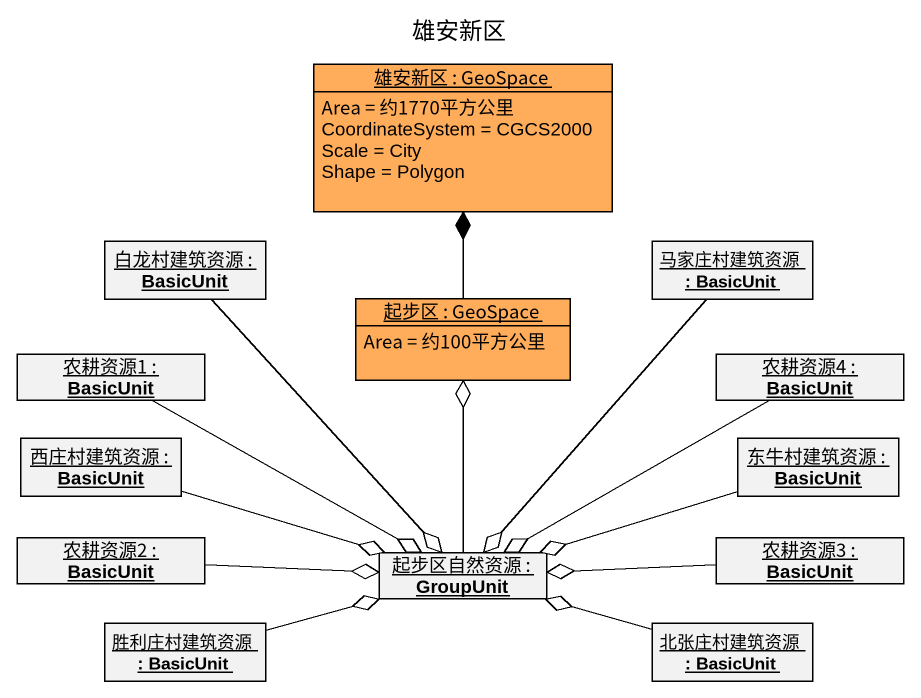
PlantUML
@startuml
title 雄安新区
hide circle
hide empty members
object "雄安新区 : GeoSpace" as 雄安新区 #FFAD5B {
  Area = 约1770平方公里
  CoordinateSystem = CGCS2000
  Scale = City
  Shape = Polygon
}
object "白龙村建筑资源 : BasicUnit" as 白龙村建筑资源
object "马家庄村建筑资源 : BasicUnit" as 马家庄村建筑资源
object "起步区 : GeoSpace" as 起步区 #FFAD5B {
  Area = 约100平方公里
}
object "农耕资源1 : BasicUnit" as 农耕资源1
object "农耕资源4 : BasicUnit" as 农耕资源4
object "西庄村建筑资源 : BasicUnit" as 西庄村建筑资源
object "东牛村建筑资源 : BasicUnit" as 东牛村建筑资源
object "农耕资源2 : BasicUnit" as 农耕资源2
object "起步区自然资源 : GroupUnit" as 起步区自然资源
object "农耕资源3 : BasicUnit" as 农耕资源3
object "胜利庄村建筑资源 : BasicUnit" as 胜利庄村建筑资源
object "北张庄村建筑资源 : BasicUnit" as 北张庄村建筑资源
白龙村建筑资源 --o 起步区自然资源
马家庄村建筑资源 --o 起步区自然资源
起步区 -up-* 雄安新区
农耕资源1 -right-o 起步区自然资源
农耕资源4 -left-o 起步区自然资源
西庄村建筑资源 -right-o 起步区自然资源
东牛村建筑资源 -left-o 起步区自然资源
农耕资源2 -right-o 起步区自然资源
起步区自然资源 -up-o 起步区
农耕资源3 -left-o 起步区自然资源
胜利庄村建筑资源 -right-o 起步区自然资源
北张庄村建筑资源 -left-o 起步区自然资源
@enduml
